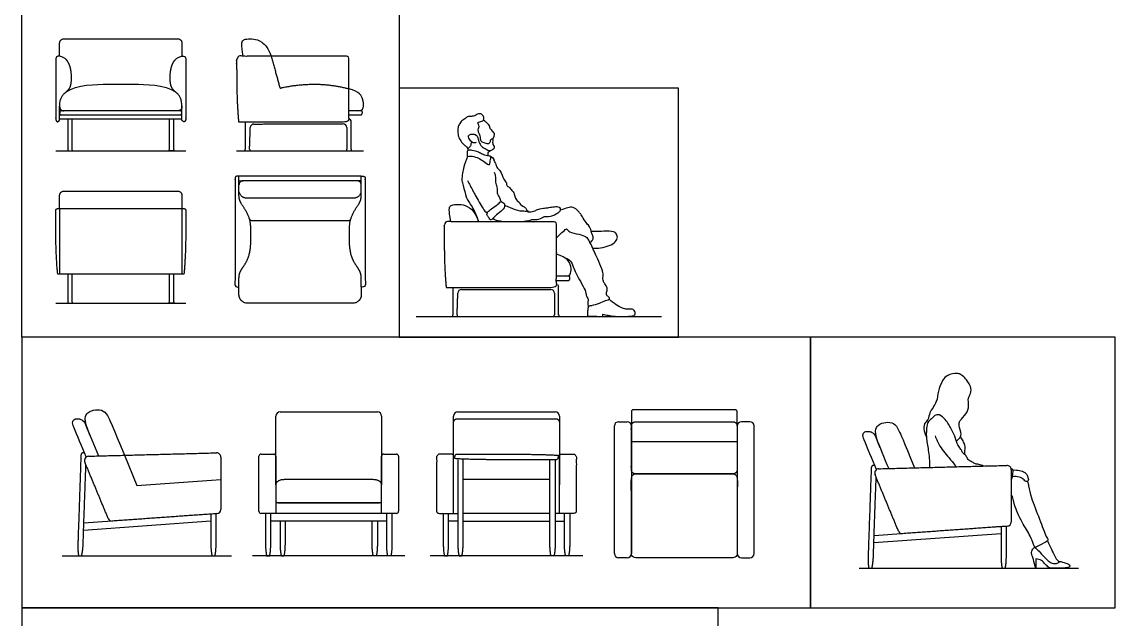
# Model space of a CAD drawing. Header units: millimetres. Extents: x 0 to 36.1, y -0.4 to 14.5.
# Drawn here: x 29.5 to 36.06, y 3.31 to 6.9 of the extents above; entities that cross this region are included whole.
import ezdxf

# ---------------------------------------------------------------- set-up
doc = ezdxf.new("R2010")
doc.units = ezdxf.units.MM
for name, color, linetype, true_color in [('AG-DETAIL', 7, 'Continuous', 0x66ffcc), ('AG-DETAIL-DIAGRAM', 7, 'Continuous', 0xccff66), ('AG-DIAGRAM', 7, 'Continuous', 0xfecc66), ('AG-FURNITURE', 7, 'Continuous', 0x66ccff), ('AG-PEOPLE', 7, 'Continuous', 0xfc6666), ('X-VPRT', 6, 'Continuous', 0xff00ff)]:
    doc.layers.add(name, color=color, linetype=linetype, true_color=true_color)

msp = doc.modelspace()

# ---------------------------------------------------------------- linework, layer by layer
at = {"layer": 'AG-DETAIL'}
for p, q in [((32.1201, 3.9017), (32.0645, 3.9017)), ((32.7043, 3.9017), (32.76, 3.9017))]:
    msp.add_line(p, q, dxfattribs=at)
for points in [[(32.0394, 3.6954), (32.0578, 3.6954)], [(32.7851, 3.6954), (32.7667, 3.6954)]]:
    msp.add_lwpolyline(points, dxfattribs=at)
for points in [[(32.0327, 3.9494), (32.0327, 3.8618), (32.0327, 3.7742)], [(32.0645, 3.7742), (32.0645, 3.8618), (32.0645, 3.9494)], [(32.76, 3.7742), (32.76, 3.8618), (32.76, 3.9494)], [(32.7918, 3.9494), (32.7918, 3.8618), (32.7918, 3.7742)], [(32.0327, 3.7742), (32.0327, 3.7235), (32.0394, 3.6954)], [(32.0578, 3.6954), (32.0645, 3.7235), (32.0645, 3.7742)], [(32.7667, 3.6954), (32.76, 3.7235), (32.76, 3.7742)], [(32.7918, 3.7742), (32.7918, 3.7235), (32.7851, 3.6954)]]:
    msp.add_open_spline(points, degree=2, dxfattribs=at)
for points in [[(31.0533, 3.9017), (31.0533, 3.8104), (31.0533, 3.7742), (31.0533, 3.7235), (31.06, 3.6954), (31.0692, 3.6954), (31.0784, 3.6954), (31.0851, 3.7235), (31.0851, 3.7742), (31.0851, 3.8104), (31.0851, 3.9017)], [(31.6375, 3.9017), (31.6375, 3.8104), (31.6375, 3.7742), (31.6375, 3.7235), (31.6309, 3.6954), (31.6217, 3.6954), (31.6125, 3.6954), (31.6058, 3.7235), (31.6058, 3.7742), (31.6058, 3.8104), (31.6058, 3.9017)]]:
    msp.add_open_spline(points, degree=2, knots=[0.336931, 0.336931, 0.336931, 0.574644, 0.574644, 0.86492, 0.86492, 0.925265, 0.925265, 1.215541, 1.215541, 1.453255, 1.453255, 1.453255], dxfattribs=at)
at = {"layer": 'AG-DETAIL-DIAGRAM'}
for points in [[(30.1192, 4.2985), (30.1945, 4.1168), (30.6984, 4.1526)], [(32.6726, 4.1526), (32.4122, 4.1526), (32.1519, 4.1526)]]:
    msp.add_lwpolyline(points, dxfattribs=at)
msp.add_open_spline([(30.9996, 6.6942), (31.0283, 6.5938), (31.0526, 6.5025), (31.2694, 6.5517), (31.4659, 6.4989)], degree=2, knots=[0, 0, 0, 0.574112, 0.574112, 1.938183, 1.938183, 1.938183], dxfattribs=at)
at = {"layer": 'AG-DIAGRAM'}
for p, q in [((30.7928, 6.1258), (31.5548, 6.1258)), ((31.8692, 5.1318), (33.3424, 5.1318)), ((34.528, 3.6199), (35.8458, 3.6199))]:
    msp.add_line(p, q, dxfattribs=at)
for points in [[(29.707, 6.1258), (30.488, 6.1258)], [(29.707, 5.2114), (30.488, 5.2114)], [(29.7452, 3.6954), (30.7612, 3.6954)], [(31.8026, 3.6954), (30.8882, 3.6954)], [(32.8694, 3.6954), (31.955, 3.6954)]]:
    msp.add_lwpolyline(points, dxfattribs=at)
at = {"layer": 'AG-FURNITURE'}
for p, q in [((30.8449, 6.3005), (30.8449, 6.1354)), ((30.8418, 6.1322), (30.8418, 6.129)), ((30.8449, 6.1258), (30.8703, 6.1258)), ((30.8735, 6.129), (30.8735, 6.1322)), ((31.4512, 6.1322), (31.4512, 6.129)), ((31.4544, 6.1258), (31.4798, 6.1258)), ((31.483, 6.129), (31.483, 6.1322)), ((30.8068, 5.9465), (30.8322, 5.9465)), ((31.5409, 5.9465), (31.5155, 5.9465)), ((32.0905, 5.3065), (32.0905, 5.1414)), ((32.0873, 5.1382), (32.0873, 5.135)), ((32.0905, 5.1318), (32.1159, 5.1318)), ((32.1191, 5.135), (32.1191, 5.1382)), ((32.6968, 5.1382), (32.6968, 5.135)), ((32.6999, 5.1318), (32.7253, 5.1318)), ((32.7285, 5.135), (32.7285, 5.1382)), ((32.0947, 4.1208), (32.0947, 4.5336)), ((32.1201, 4.559), (32.4122, 4.559)), ((32.4122, 4.559), (32.7043, 4.559)), ((32.7297, 4.5336), (32.7297, 4.1208))]:
    msp.add_line(p, q, dxfattribs=at)
for points in [[(30.4646, 6.316), (30.0975, 6.316), (29.7304, 6.316)], [(31.5409, 5.9734), (31.1738, 5.9734), (30.8068, 5.9734)], [(29.7304, 5.7798), (29.7304, 5.3861)], [(30.4646, 5.7798), (30.4646, 5.3861)], [(30.4763, 5.3861), (29.7187, 5.3861)], [(32.1201, 4.5176), (32.4122, 4.5176)], [(32.4122, 4.5176), (32.7043, 4.5176)], [(33.1615, 4.5123), (33.1615, 4.4742)], [(33.7965, 4.4742), (33.7965, 4.5123)], [(33.7965, 4.3789), (33.479, 4.3789), (33.1615, 4.3789)], [(31.3454, 4.0129), (31.0279, 4.0129)], [(31.6629, 4.0129), (31.3454, 4.0129)], [(30.6378, 3.9451), (29.876, 3.8909)], [(30.6378, 3.9017), (29.8745, 3.8474)], [(31.6932, 3.9017), (31.3454, 3.9017), (30.9977, 3.9017)], [(32.1519, 3.9017), (32.4122, 3.9017), (32.6726, 3.9017)], [(35.3803, 3.8262), (34.617, 3.7719)], [(35.3803, 3.8696), (34.6185, 3.8154)], [(30.6445, 3.6954), (30.6629, 3.6954)], [(30.9726, 3.6954), (30.991, 3.6954)], [(31.7183, 3.6954), (31.6999, 3.6954)], [(35.387, 3.6199), (35.4054, 3.6199)]]:
    msp.add_lwpolyline(points, dxfattribs=at)
for centre, radius, start, end in [((31.4697, 6.3059), 0.0101, 360, 90), ((30.8964, 6.2655), 0.0218, 90.01569, 178.12238), ((31.4326, 6.2656), 0.0218, 0, 90.00061), ((30.8449, 6.1322), 0.00317, 90, 180), ((30.8449, 6.129), 0.00317, 180, 270), ((30.8703, 6.1322), 0.00318, 0, 90), ((30.8703, 6.129), 0.00317, 270, 0), ((31.4544, 6.1322), 0.00317, 90, 180), ((31.4544, 6.129), 0.00317, 180, 270), ((31.4798, 6.1322), 0.00318, 0, 90), ((31.4798, 6.129), 0.00317, 270, 0), ((32.7153, 5.3119), 0.0101, 360, 90), ((32.142, 5.2715), 0.0218, 90.01569, 178.12238), ((32.6781, 5.2716), 0.0218, 0, 90.00061), ((32.0905, 5.1382), 0.00317, 90, 180), ((32.0905, 5.135), 0.00317, 180, 270), ((32.1159, 5.1382), 0.00318, 0, 90), ((32.1159, 5.135), 0.00317, 270, 0), ((32.6999, 5.1382), 0.00317, 90, 180), ((32.6999, 5.135), 0.00317, 180, 270), ((32.7253, 5.1382), 0.00318, 0, 90), ((32.7253, 5.135), 0.00317, 270, 0), ((31.0533, 4.5336), 0.0254, 90, 180), ((31.6375, 4.5336), 0.0254, 0, 90), ((32.1201, 4.5336), 0.0254, 90, 180), ((32.7043, 4.5336), 0.0254, 0, 90), ((33.0853, 4.4742), 0.0254, 90, 180), ((33.1362, 4.4742), 0.0254, 0, 90), ((33.8219, 4.4742), 0.0254, 90, 180), ((33.8728, 4.4742), 0.0254, 0, 90), ((29.9049, 4.2674), 0.0254, 91.5, 202.5), ((30.673, 4.2875), 0.0254, 0, 91.5), ((30.939, 4.2923), 0.0127, 90, 180), ((31.0152, 4.2923), 0.0127, 360, 90), ((31.6756, 4.2923), 0.0127, 90, 180), ((31.7518, 4.2923), 0.0127, 360, 90), ((34.6474, 4.1919), 0.0254, 91.5, 202.5), ((35.4155, 4.212), 0.0254, 0, 91.5), ((31.0406, 4.0256), 0.0127, 180, 270), ((31.6502, 4.0256), 0.0127, 270, 0), ((30.673, 3.973), 0.0254, 274.06898, 0), ((30.939, 3.9621), 0.0127, 180, 270), ((31.7518, 3.9621), 0.0127, 270, 0), ((30.0453, 3.9284), 0.0254, 202.5, 274.06898), ((35.4155, 3.8975), 0.0254, 274.06898, 0), ((34.7879, 3.8529), 0.0254, 202.5, 274.06898), ((33.0853, 3.7081), 0.0254, 180, 270), ((33.1362, 3.7081), 0.0254, 270, 0), ((33.8219, 3.7081), 0.0254, 180, 270), ((33.8728, 3.7081), 0.0254, 270, 0)]:
    msp.add_arc(centre, radius, start, end, dxfattribs=at)
for points, weights, degree, knots in [([(29.7304, 6.6939), (29.7304, 6.7205), (29.7304, 6.7725), (29.7304, 6.7989), (29.7568, 6.7989), (29.9272, 6.7989), (30.0975, 6.7989)], [1, 1, 1, 0.707106781187, 1, 1, 1], 2, [-3.969846, -3.969846, -3.969846, -3.63652, -3.63652, -3.500563, -3.500563, -2.382737, -2.382737, -2.382737]), ([(30.0975, 6.7989), (30.2679, 6.7989), (30.4382, 6.7989), (30.4646, 6.7989), (30.4646, 6.7725), (30.4646, 6.7205), (30.4646, 6.6939)], [1, 1, 1, 0.707106781187, 1, 1, 1], 2, [-2.382737, -2.382737, -2.382737, -1.264911, -1.264911, -1.128954, -1.128954, -0.795629, -0.795629, -0.795629]), ([(29.7304, 6.383), (29.7304, 6.3509), (29.7304, 6.3188), (29.7304, 6.3122), (29.7304, 6.3089), (29.7292, 6.306), (29.7182, 6.3005), (29.715, 6.3006), (29.7121, 6.302), (29.707, 6.3131), (29.707, 6.419), (29.707, 6.5502), (29.707, 6.6815), (29.707, 6.6889), (29.7123, 6.6942), (29.7197, 6.6942), (29.7301, 6.6942), (29.7478, 6.6909), (29.7697, 6.6783), (29.7943, 6.6417), (29.8042, 6.5706), (29.7977, 6.5044), (29.769, 6.4788), (29.7304, 6.4479), (29.7304, 6.383)], [1, 1, 1, 1, 0.946544635026, 0.946544635026, 1, 0.946544635026, 0.946544635026, 1, 1, 1, 1, 0.804737854124, 0.804737854124, 1, 1, 1, 1, 1, 1, 1, 1, 1, 1], 3, [0, 0, 0, 0, 0.315731, 0.315731, 0.315731, 0.377717, 0.377717, 0.377717, 0.439703, 0.439703, 0.439703, 1.73137, 1.73137, 1.73137, 1.79682, 1.79682, 1.79682, 1.830514, 2.093539, 2.476006, 2.858473, 3.24094, 3.623407, 4.005874, 4.005874, 4.005874, 4.005874]), ([(30.4646, 6.383), (30.4646, 6.3509), (30.4646, 6.3188), (30.4646, 6.3122), (30.4646, 6.3089), (30.4659, 6.306), (30.4768, 6.3005), (30.4801, 6.3006), (30.483, 6.302), (30.488, 6.3131), (30.488, 6.419), (30.488, 6.5502), (30.488, 6.6815), (30.488, 6.6889), (30.4828, 6.6942), (30.4753, 6.6942), (30.465, 6.6942), (30.4473, 6.6909), (30.4254, 6.6783), (30.4008, 6.6417), (30.3908, 6.5706), (30.3973, 6.5044), (30.4261, 6.4788), (30.4646, 6.4479), (30.4646, 6.383)], [1, 1, 1, 1, 0.946544635026, 0.946544635026, 1, 0.946544635026, 0.946544635026, 1, 1, 1, 1, 0.804737854124, 0.804737854124, 1, 1, 1, 1, 1, 1, 1, 1, 1, 1], 3, [0, 0, 0, 0, 0.315731, 0.315731, 0.315731, 0.377717, 0.377717, 0.377717, 0.439703, 0.439703, 0.439703, 1.73137, 1.73137, 1.73137, 1.79682, 1.79682, 1.79682, 1.830514, 2.093539, 2.476006, 2.858473, 3.24094, 3.623407, 4.005874, 4.005874, 4.005874, 4.005874]), ([(30.8046, 6.3005), (30.7929, 6.419), (30.7929, 6.5502), (30.7928, 6.6815), (30.7928, 6.6889), (30.7981, 6.6942), (30.8055, 6.6942), (31.0574, 6.6942), (31.3093, 6.6942), (31.4532, 6.6942), (31.4607, 6.6942), (31.4659, 6.6889), (31.4659, 6.6815), (31.4659, 6.5502), (31.4659, 6.419), (31.4659, 6.3131), (31.4662, 6.3099), (31.4652, 6.3068), (31.4542, 6.3005), (31.3096, 6.3005), (31.0571, 6.3005), (30.8046, 6.3005)], [0.991919519584, 1, 1, 1, 0.804737854124, 0.804737854124, 1, 1, 1, 1, 0.804737854124, 0.804737854124, 1, 1, 1, 1, 0.946544635026, 0.946544635026, 0.991919519584, 0.991919519584, 0.991919519584, 0.991919519584], 3, [0.376068, 0.376068, 0.376068, 0.376068, 1.68022, 1.68022, 1.68022, 1.746303, 1.746303, 1.746303, 4.333573, 4.333573, 4.333573, 4.399655, 4.399655, 4.399655, 5.703808, 5.703808, 5.703808, 5.768059, 5.768059, 5.768059, 7.022887, 7.022887, 7.022887, 7.022887]), ([(30.0975, 6.3668), (29.9184, 6.3668), (29.7392, 6.3668), (29.7304, 6.3668), (29.7304, 6.3502), (29.7304, 6.3414), (29.7392, 6.3414), (29.9184, 6.3414), (30.0975, 6.3414)], [1, 1, 1, 0.707106781187, 1, 0.707106781187, 1, 1, 1], 2, [1.908127, 1.908127, 1.908127, 2.926359, 2.926359, 2.997334, 2.997334, 3.042562, 3.042562, 4.060794, 4.060794, 4.060794]), ([(30.0975, 6.3414), (30.2767, 6.3414), (30.4558, 6.3414), (30.4646, 6.3414), (30.4646, 6.358), (30.4646, 6.3668), (30.4558, 6.3668), (30.2767, 6.3668), (30.0975, 6.3668)], [1, 1, 1, 0.707106781187, 1, 0.707106781187, 1, 1, 1], 2, [-0.244541, -0.244541, -0.244541, 0.773691, 0.773691, 0.844666, 0.844666, 0.889895, 0.889895, 1.908127, 1.908127, 1.908127]), ([(31.4659, 6.3414), (31.5022, 6.3414), (31.5385, 6.3414), (31.5472, 6.3414), (31.5472, 6.358), (31.5472, 6.3668), (31.5385, 6.3668), (31.5022, 6.3668), (31.4659, 6.3668)], [1, 1, 1, 0.707106781187, 1, 0.707106781187, 1, 1, 1], 2, [0.5674972, 0.5674972, 0.5674972, 0.773691, 0.773691, 0.8446661, 0.8446661, 0.8898948, 0.8898948, 1.0960798, 1.0960798, 1.0960798]), ([(29.7806, 6.316), (29.7806, 6.2015), (29.7806, 6.1354), (29.7774, 6.1354), (29.7806, 6.1258), (29.7933, 6.1258), (29.806, 6.1258), (29.8091, 6.1258), (29.806, 6.1354), (29.806, 6.2015), (29.806, 6.316)], [1, 1, 1, 0.707106781187, 1, 1, 1, 0.707106781187, 1, 1, 1], 2, [-1.061853, -1.061853, -1.061853, -0.628153, -0.628153, -0.584808, -0.584808, -0.501475, -0.501475, -0.45813, -0.45813, -0.02443, -0.02443, -0.02443]), ([(30.4145, 6.316), (30.4145, 6.2015), (30.4145, 6.1354), (30.4176, 6.1354), (30.4145, 6.1258), (30.4018, 6.1258), (30.3891, 6.1258), (30.3859, 6.1258), (30.3891, 6.1354), (30.3891, 6.2015), (30.3891, 6.316)], [1, 1, 1, 0.707106781187, 1, 1, 1, 0.707106781187, 1, 1, 1], 2, [-1.061853, -1.061853, -1.061853, -0.628153, -0.628153, -0.584808, -0.584808, -0.501475, -0.501475, -0.45813, -0.45813, -0.02443, -0.02443, -0.02443]), ([(30.8068, 5.9617), (30.8068, 5.9272), (30.8068, 5.8927), (30.8068, 5.8582), (30.8068, 5.8243), (30.8429, 5.7816), (30.8779, 5.7077), (30.8779, 5.6384), (30.8779, 5.6227), (30.8779, 5.5131), (30.8412, 5.4365), (30.8068, 5.3979), (30.8068, 5.3603), (30.8068, 5.3442), (30.8068, 5.3281), (30.8068, 5.3121), (30.8068, 5.3052), (30.8019, 5.3004), (30.795, 5.3004), (30.7882, 5.3004), (30.7833, 5.3052), (30.7833, 5.3121), (30.7833, 5.5583), (30.7833, 5.7155), (30.7833, 5.9617), (30.7833, 5.9686), (30.7882, 5.9734), (30.795, 5.9734), (30.7989, 5.9734), (30.8028, 5.9734), (30.8068, 5.9734), (30.8068, 5.9695), (30.8068, 5.9656), (30.8068, 5.9617)], [1, 1, 1, 1, 1, 1, 1, 1, 1, 1, 1, 1, 1, 1, 1, 1, 0.804737854124, 0.804737854124, 1, 0.804737854124, 0.804737854124, 1, 1, 1, 1, 0.804737854124, 0.804737854124, 1, 1, 1, 1, 1, 1, 1], 3, [0.076871, 0.076871, 0.076871, 0.076871, 0.416399, 0.416399, 0.416399, 0.744757, 1.073115, 1.401473, 1.72983, 2.058188, 2.386546, 2.714903, 2.714903, 2.714903, 2.87301, 2.87301, 2.87301, 2.933385, 2.933385, 2.933385, 2.993759, 2.993759, 2.993759, 5.416888, 5.416888, 5.416888, 5.477262, 5.477262, 5.477262, 5.515698, 5.515698, 5.515698, 5.554133, 5.554133, 5.554133, 5.554133]), ([(31.5409, 5.9617), (31.5409, 5.9272), (31.5409, 5.8927), (31.5409, 5.8582), (31.5409, 5.8243), (31.5048, 5.7816), (31.4698, 5.7077), (31.4698, 5.6384), (31.4698, 5.6227), (31.4698, 5.5131), (31.5065, 5.4365), (31.5409, 5.3979), (31.5409, 5.3603), (31.5409, 5.3442), (31.5409, 5.3281), (31.5409, 5.3121), (31.5409, 5.3052), (31.5458, 5.3004), (31.5527, 5.3004), (31.5595, 5.3004), (31.5644, 5.3052), (31.5644, 5.3121), (31.5644, 5.5583), (31.5644, 5.7155), (31.5644, 5.9617), (31.5644, 5.9686), (31.5595, 5.9734), (31.5527, 5.9734), (31.5487, 5.9734), (31.5448, 5.9734), (31.5409, 5.9734), (31.5409, 5.9695), (31.5409, 5.9656), (31.5409, 5.9617)], [1, 1, 1, 1, 1, 1, 1, 1, 1, 1, 1, 1, 1, 1, 1, 1, 0.804737854124, 0.804737854124, 1, 0.804737854124, 0.804737854124, 1, 1, 1, 1, 0.804737854124, 0.804737854124, 1, 1, 1, 1, 1, 1, 1], 3, [0.076871, 0.076871, 0.076871, 0.076871, 0.416399, 0.416399, 0.416399, 0.744757, 1.073115, 1.401473, 1.72983, 2.058188, 2.386546, 2.714903, 2.714903, 2.714903, 2.87301, 2.87301, 2.87301, 2.933385, 2.933385, 2.933385, 2.993759, 2.993759, 2.993759, 5.416888, 5.416888, 5.416888, 5.477262, 5.477262, 5.477262, 5.515698, 5.515698, 5.515698, 5.554133, 5.554133, 5.554133, 5.554133]), ([(31.1738, 5.9465), (30.9467, 5.9465), (30.8322, 5.9465), (30.8068, 5.9465), (30.8068, 5.9211)], [1, 1, 1, 0.707106781187, 1], 2, [6.23399, 6.23399, 6.23399, 8.231495, 8.231495, 8.362395, 8.362395, 8.362395]), ([(31.5409, 5.9211), (31.5409, 5.9465), (31.5155, 5.9465), (31.401, 5.9465), (31.1738, 5.9465)], [1, 0.707106781187, 1, 1, 1], 2, [4.105585, 4.105585, 4.105585, 4.236484, 4.236484, 6.23399, 6.23399, 6.23399]), ([(29.7304, 5.7795), (29.7304, 5.8061), (29.7304, 5.8581), (29.7304, 5.8845), (29.7568, 5.8845), (29.9272, 5.8845), (30.0975, 5.8845)], [1, 1, 1, 0.707106781187, 1, 1, 1], 2, [-3.969846, -3.969846, -3.969846, -3.63652, -3.63652, -3.500563, -3.500563, -2.382737, -2.382737, -2.382737]), ([(30.0975, 5.8845), (30.2679, 5.8845), (30.4382, 5.8845), (30.4646, 5.8845), (30.4646, 5.8581), (30.4646, 5.8061), (30.4646, 5.7795)], [1, 1, 1, 0.707106781187, 1, 1, 1], 2, [-2.382737, -2.382737, -2.382737, -1.264911, -1.264911, -1.128954, -1.128954, -0.795629, -0.795629, -0.795629]), ([(29.7187, 5.3861), (29.707, 5.5046), (29.707, 5.6358), (29.707, 5.7671), (29.707, 5.7745), (29.7123, 5.7798), (29.7197, 5.7798)], [0.991919519584, 1, 1, 1, 0.804737854124, 0.804737854124, 1], 3, [0.376068, 0.376068, 0.376068, 0.376068, 1.728301, 1.728301, 1.728301, 1.79682, 1.79682, 1.79682, 1.79682]), ([(30.4753, 5.7798), (30.4828, 5.7798), (30.488, 5.7745), (30.488, 5.7671), (30.488, 5.6358), (30.488, 5.5046), (30.4763, 5.3861)], [1, 0.804737854124, 0.804737854124, 1, 1, 1, 0.991919519584], 3, [4.35932, 4.35932, 4.35932, 4.35932, 4.427839, 4.427839, 4.427839, 5.780072, 5.780072, 5.780072, 5.780072]), ([(30.8695, 5.7176), (30.8763, 5.7072), (30.8886, 5.7072), (30.9679, 5.7072), (31.1738, 5.7072)], [0.891747304783, 0.928342221531, 1, 1, 1], 2, [-11.441214, -11.441214, -11.441214, -11.409189, -11.409189, -9.455796, -9.455796, -9.455796]), ([(31.1738, 5.7072), (31.3798, 5.7072), (31.4591, 5.7072), (31.4713, 5.7072), (31.4781, 5.7176)], [1, 1, 1, 0.928342221531, 0.891747304783], 2, [-9.455796, -9.455796, -9.455796, -7.502402, -7.502402, -7.470377, -7.470377, -7.470377]), ([(32.0501, 5.3065), (32.0384, 5.425), (32.0384, 5.5562), (32.0384, 5.6875), (32.0384, 5.6949), (32.0436, 5.7002), (32.0511, 5.7002), (32.303, 5.7002), (32.5548, 5.7002), (32.6988, 5.7002), (32.7062, 5.7002), (32.7115, 5.6949), (32.7115, 5.6875), (32.7115, 5.5562), (32.7115, 5.425), (32.7114, 5.3192), (32.7117, 5.3159), (32.7107, 5.3129), (32.6998, 5.3065), (32.5552, 5.3065), (32.3026, 5.3065), (32.0501, 5.3065)], [0.991919519584, 1, 1, 1, 0.804737854124, 0.804737854124, 1, 1, 1, 1, 0.804737854124, 0.804737854124, 1, 1, 1, 1, 0.946544635026, 0.946544635026, 0.991919519584, 0.991919519584, 0.991919519584, 0.991919519584], 3, [0.376068, 0.376068, 0.376068, 0.376068, 1.68022, 1.68022, 1.68022, 1.746303, 1.746303, 1.746303, 4.333573, 4.333573, 4.333573, 4.399655, 4.399655, 4.399655, 5.703808, 5.703808, 5.703808, 5.768059, 5.768059, 5.768059, 7.022887, 7.022887, 7.022887, 7.022887]), ([(29.7806, 5.3861), (29.7806, 5.2826), (29.7806, 5.221), (29.7774, 5.221), (29.7806, 5.2114), (29.7933, 5.2114), (29.806, 5.2114), (29.8091, 5.2114), (29.806, 5.221), (29.806, 5.2826), (29.806, 5.3861)], [1, 1, 1, 0.707106781187, 1, 1, 1, 0.707106781187, 1, 1, 1], 2, [-1.032007, -1.032007, -1.032007, -0.628153, -0.628153, -0.5848083, -0.5848083, -0.5014749, -0.5014749, -0.4581302, -0.4581302, -0.0542762, -0.0542762, -0.0542762]), ([(30.4145, 5.3861), (30.4145, 5.2826), (30.4145, 5.221), (30.4176, 5.221), (30.4145, 5.2114), (30.4018, 5.2114), (30.3891, 5.2114), (30.3859, 5.2114), (30.3891, 5.221), (30.3891, 5.2826), (30.3891, 5.3861)], [1, 1, 1, 0.707106781187, 1, 1, 1, 0.707106781187, 1, 1, 1], 2, [-1.032007, -1.032007, -1.032007, -0.628153, -0.628153, -0.5848083, -0.5848083, -0.5014749, -0.5014749, -0.4581302, -0.4581302, -0.0542762, -0.0542762, -0.0542762]), ([(32.7114, 5.3474), (32.7477, 5.3474), (32.784, 5.3474), (32.7928, 5.3474), (32.7928, 5.364), (32.7928, 5.3728), (32.784, 5.3728), (32.7477, 5.3728), (32.7114, 5.3728)], [1, 1, 1, 0.707106781187, 1, 0.707106781187, 1, 1, 1], 2, [0.5674972, 0.5674972, 0.5674972, 0.773691, 0.773691, 0.8446661, 0.8446661, 0.8898948, 0.8898948, 1.0960798, 1.0960798, 1.0960798]), ([(31.1738, 5.2114), (30.9581, 5.2114), (30.8576, 5.2114), (30.8068, 5.2114), (30.8068, 5.2622), (30.8068, 5.2808), (30.8068, 5.3121)], [1, 1, 1, 0.707106781187, 1, 1, 1], 2, [2.288389, 2.288389, 2.288389, 4.209436, 4.209436, 4.471235, 4.471235, 4.576778, 4.576778, 4.576778]), ([(31.5409, 5.3121), (31.5409, 5.2808), (31.5409, 5.2622), (31.5409, 5.2114), (31.4901, 5.2114), (31.3896, 5.2114), (31.1738, 5.2114)], [1, 1, 1, 0.707106781187, 1, 1, 1], 2, [0, 0, 0, 0.105543, 0.105543, 0.367342, 0.367342, 2.288389, 2.288389, 2.288389]), ([(33.479, 4.5717), (33.2934, 4.5717), (33.1742, 4.5717), (33.1615, 4.5717), (33.1615, 4.559), (33.1615, 4.5356), (33.1615, 4.5123)], [1, 1, 1, 0.707106781187, 1, 1, 1], 2, [-2.194163, -2.194163, -2.194163, -1.020988, -1.020988, -0.955538, -0.955538, -0.802434, -0.802434, -0.802434]), ([(33.7965, 4.5123), (33.7965, 4.5356), (33.7965, 4.559), (33.7965, 4.5717), (33.7838, 4.5717), (33.6646, 4.5717), (33.479, 4.5717)], [1, 1, 1, 0.707106781187, 1, 1, 1], 2, [-3.585892, -3.585892, -3.585892, -3.432787, -3.432787, -3.367337, -3.367337, -2.194163, -2.194163, -2.194163]), ([(33.479, 4.1865), (33.3542, 4.1865), (33.1869, 4.1865), (33.1615, 4.1865), (33.1615, 4.2119), (33.1615, 4.3431), (33.1615, 4.4742), (33.1615, 4.4996), (33.1869, 4.4996), (33.3542, 4.4996), (33.479, 4.4996)], [1, 1, 1, 0.707106781187, 1, 1, 1, 0.707106781186, 1, 1, 1], 2, [9.55626, 9.55626, 9.55626, 10.653849, 10.653849, 10.784749, 10.784749, 11.645168, 11.645168, 11.776068, 11.776068, 12.873657, 12.873657, 12.873657]), ([(33.479, 4.4996), (33.6039, 4.4996), (33.7711, 4.4996), (33.7965, 4.4996), (33.7965, 4.4742), (33.7965, 4.3431), (33.7965, 4.2119), (33.7965, 4.1865), (33.7711, 4.1865), (33.6039, 4.1865), (33.479, 4.1865)], [1, 1, 1, 0.707106781186, 1, 1, 1, 0.707106781187, 1, 1, 1], 2, [6.238862, 6.238862, 6.238862, 7.336451, 7.336451, 7.467351, 7.467351, 8.32777, 8.32777, 8.45867, 8.45867, 9.55626, 9.55626, 9.55626]), ([(29.8795, 4.3128), (29.8682, 4.3139), (29.8633, 4.3093), (29.8587, 4.3049), (29.8584, 4.2978)], [0.962838884416, 0.919855413892, 1, 0.924501112084, 0.999998036382], 2, [0.39180137, 0.39180137, 0.39180137, 0.44297025, 0.44297025, 0.49117306, 0.49117306, 0.49117306]), ([(32.0947, 3.9494), (32.0947, 4.1208), (32.0947, 4.2923), (32.0947, 4.305), (32.082, 4.305), (32.0439, 4.305), (32.0058, 4.305), (31.9931, 4.305), (31.9931, 4.2923), (31.9931, 4.1272), (31.9931, 3.9621), (31.9931, 3.9494), (32.0058, 3.9494), (32.0451, 3.9494), (32.1201, 3.9494)], [1, 1, 1, 0.707106781186, 1, 1, 1, 0.707106781186, 1, 1, 1, 0.707106781187, 1, 1, 1], 2, [-6.1875, -6.1875, -6.1875, -4.91183, -4.91183, -4.846381, -4.846381, -4.596381, -4.596381, -4.530931, -4.530931, -3.302508, -3.302508, -3.237058, -3.237058, -3.003844, -3.003844, -3.003844]), ([(32.7297, 3.9494), (32.7297, 4.1208), (32.7297, 4.2923), (32.7297, 4.305), (32.7424, 4.305), (32.7805, 4.305), (32.8186, 4.305), (32.8313, 4.305), (32.8313, 4.2923), (32.8313, 4.1272), (32.8313, 3.9621), (32.8313, 3.9494), (32.8186, 3.9494), (32.7794, 3.9494), (32.7043, 3.9494)], [1, 1, 1, 0.707106781186, 1, 1, 1, 0.707106781186, 1, 1, 1, 0.707106781187, 1, 1, 1], 2, [-6.1875, -6.1875, -6.1875, -4.91183, -4.91183, -4.846381, -4.846381, -4.596381, -4.596381, -4.530931, -4.530931, -3.302508, -3.302508, -3.237058, -3.237058, -3.003844, -3.003844, -3.003844]), ([(34.6221, 4.2373), (34.6107, 4.2384), (34.6058, 4.2337), (34.6013, 4.2293), (34.6009, 4.2223)], [0.962838884416, 0.919855413892, 1, 0.924501112084, 0.999998036382], 2, [0.39180137, 0.39180137, 0.39180137, 0.44297025, 0.44297025, 0.49117306, 0.49117306, 0.49117306]), ([(33.479, 3.6827), (33.3542, 3.6827), (33.1869, 3.6827), (33.1615, 3.6827), (33.1615, 3.7081), (33.1615, 3.8392), (33.1615, 4.1611), (33.1615, 4.1865), (33.1869, 4.1865), (33.3542, 4.1865), (33.479, 4.1865)], [1, 1, 1, 0.707106781187, 1, 1, 1, 0.707106781186, 1, 1, 1], 2, [9.55626, 9.55626, 9.55626, 10.653849, 10.653849, 10.784749, 10.784749, 11.645168, 11.645168, 11.776068, 11.776068, 12.873657, 12.873657, 12.873657]), ([(33.479, 4.1865), (33.6039, 4.1865), (33.7711, 4.1865), (33.7965, 4.1865), (33.7965, 4.1611), (33.7965, 3.8392), (33.7965, 3.7081), (33.7965, 3.6827), (33.7711, 3.6827), (33.6039, 3.6827), (33.479, 3.6827)], [1, 1, 1, 0.707106781186, 1, 1, 1, 0.707106781187, 1, 1, 1], 2, [6.238862, 6.238862, 6.238862, 7.336451, 7.336451, 7.467351, 7.467351, 8.32777, 8.32777, 8.45867, 8.45867, 9.55626, 9.55626, 9.55626])]:
    msp.add_rational_spline(points, weights, degree=degree, knots=knots, dxfattribs=at)
for points, degree in [([(30.8321, 6.6942), (30.8253, 6.7308), (30.821, 6.7749), (30.8286, 6.7907), (30.8507, 6.7989), (30.8954, 6.7989), (30.9405, 6.7882), (30.9834, 6.7437), (30.9996, 6.6942)], 3), ([(31.5199, 6.3668), (31.5492, 6.3668), (31.5548, 6.3962), (31.5548, 6.4309), (31.5318, 6.4808), (31.4659, 6.4989)], 3), ([(29.7304, 6.3954), (29.7304, 6.3668), (29.755, 6.3668)], 2), ([(30.4646, 6.3954), (30.4646, 6.3668), (30.4401, 6.3668)], 2), ([(31.4697, 6.316), (31.4678, 6.316), (31.4659, 6.316)], 2), ([(31.4798, 6.1354), (31.4798, 6.1986), (31.4798, 6.3059)], 2), ([(30.8703, 6.1354), (30.872, 6.1864), (30.8746, 6.2662)], 2), ([(30.8964, 6.2873), (31.1624, 6.2874), (31.4326, 6.2874)], 2), ([(31.4544, 6.2656), (31.4544, 6.2005), (31.4544, 6.1354)], 2), ([(29.7197, 5.7798), (30.0975, 5.7798), (30.4753, 5.7798)], 2), ([(32.0777, 5.7002), (32.0708, 5.7368), (32.0666, 5.7809), (32.0741, 5.7967), (32.0962, 5.8049), (32.141, 5.8049), (32.186, 5.7942), (32.229, 5.7497), (32.2452, 5.7002)], 3), ([(32.7655, 5.3728), (32.7948, 5.3728), (32.8004, 5.4022), (32.8004, 5.4369), (32.7774, 5.4868), (32.7115, 5.5049)], 3), ([(32.7153, 5.322), (32.7134, 5.322), (32.7114, 5.322)], 2), ([(32.1159, 5.1414), (32.1176, 5.1924), (32.1202, 5.2722)], 2), ([(32.142, 5.2933), (32.4079, 5.2934), (32.6781, 5.2934)], 2), ([(32.6999, 5.2716), (32.6999, 5.2065), (32.6999, 5.1414)], 2), ([(32.7253, 5.1414), (32.7253, 5.2046), (32.7253, 5.3119)], 2), ([(29.9121, 4.4182), (29.8702, 4.5194), (29.8997, 4.5603), (29.9445, 4.5745), (29.9966, 4.5694), (30.0231, 4.5299), (30.0482, 4.4698), (30.1192, 4.2985)], 3), ([(31.0279, 4.1208), (31.0279, 4.3272), (31.0279, 4.5336)], 2), ([(31.0533, 4.559), (31.1994, 4.559), (31.3454, 4.559)], 2), ([(31.3454, 4.559), (31.4915, 4.559), (31.6375, 4.559)], 2), ([(31.6629, 4.5336), (31.6629, 4.3272), (31.6629, 4.1208)], 2), ([(32.0947, 4.4922), (32.0947, 4.5176), (32.1201, 4.5176)], 2), ([(32.7043, 4.5176), (32.7297, 4.5176), (32.7297, 4.4922)], 2), ([(33.0599, 3.7081), (33.0599, 4.0911), (33.0599, 4.4742)], 2), ([(33.0853, 4.4996), (33.1107, 4.4996), (33.1362, 4.4996)], 2), ([(33.1615, 4.4742), (33.1615, 4.0911), (33.1615, 3.7081)], 2), ([(33.7965, 4.4742), (33.7965, 4.0911), (33.7965, 3.7081)], 2), ([(33.8728, 4.4996), (33.8473, 4.4996), (33.8219, 4.4996)], 2), ([(33.8981, 3.7081), (33.8981, 4.0911), (33.8981, 4.4742)], 2), ([(34.6546, 4.3427), (34.6127, 4.4439), (34.6422, 4.4848), (34.6871, 4.499), (34.7392, 4.4939), (34.7656, 4.4543), (34.7907, 4.3943), (34.8617, 4.2229)], 3), ([(29.9042, 4.2928), (30.2883, 4.3029), (30.6723, 4.3129)], 2), ([(30.6984, 4.2875), (30.6984, 4.1303), (30.6984, 3.973)], 2), ([(30.9263, 3.9621), (30.9263, 4.1272), (30.9263, 4.2923)], 2), ([(30.939, 4.305), (30.9771, 4.305), (31.0152, 4.305)], 2), ([(31.0279, 4.2923), (31.0279, 4.1208), (31.0279, 3.9494)], 2), ([(31.6629, 3.9494), (31.6629, 4.1208), (31.6629, 4.2923)], 2), ([(31.6756, 4.305), (31.7137, 4.305), (31.7518, 4.305)], 2), ([(31.7645, 4.2923), (31.7645, 4.1272), (31.7645, 3.9621)], 2), ([(30.0219, 3.9187), (29.9517, 4.0882), (29.8814, 4.2577)], 2), ([(34.6468, 4.2173), (35.0308, 4.2274), (35.4148, 4.2374)], 2), ([(35.4409, 4.212), (35.4409, 4.0548), (35.4409, 3.8975)], 2), ([(31.094, 4.1526), (31.0279, 4.1526), (31.0279, 4.1208)], 2), ([(31.3454, 4.1526), (31.2197, 4.1526), (31.094, 4.1526)], 2), ([(31.5969, 4.1526), (31.4712, 4.1526), (31.3454, 4.1526)], 2), ([(31.6629, 4.1208), (31.6629, 4.1526), (31.5969, 4.1526)], 2), ([(34.7644, 3.8431), (34.6942, 4.0127), (34.624, 4.1822)], 2), ([(31.0279, 4.1208), (31.0279, 4.0732), (31.0279, 4.0256)], 2), ([(31.6629, 4.0256), (31.6629, 4.0732), (31.6629, 4.1208)], 2), ([(31.0406, 4.0129), (31.193, 4.0129), (31.3454, 4.0129)], 2), ([(31.3454, 4.0129), (31.4978, 4.0129), (31.6502, 4.0129)], 2), ([(30.6748, 3.9477), (30.361, 3.9254), (30.0471, 3.903)], 2), ([(30.6378, 3.9451), (30.6378, 3.8596), (30.6378, 3.7742)], 2), ([(30.6696, 3.7742), (30.6696, 3.8608), (30.6696, 3.9473)], 2), ([(31.3454, 3.9494), (31.1422, 3.9494), (30.939, 3.9494)], 2), ([(30.9659, 3.9494), (30.9659, 3.8618), (30.9659, 3.7742)], 2), ([(30.9977, 3.7742), (30.9977, 3.8618), (30.9977, 3.9494)], 2), ([(31.7518, 3.9494), (31.5486, 3.9494), (31.3454, 3.9494)], 2), ([(31.6932, 3.7742), (31.6932, 3.8618), (31.6932, 3.9494)], 2), ([(31.725, 3.9494), (31.725, 3.8618), (31.725, 3.7742)], 2), ([(32.4122, 3.9494), (32.2543, 3.9494), (32.1519, 3.9494)], 2), ([(32.6726, 3.9494), (32.5702, 3.9494), (32.4122, 3.9494)], 2), ([(35.4173, 3.8722), (35.1035, 3.8499), (34.7897, 3.8275)], 2), ([(35.4121, 3.6987), (35.4121, 3.7853), (35.4121, 3.8718)], 2), ([(35.3803, 3.8696), (35.3803, 3.7841), (35.3803, 3.6987)], 2), ([(30.6378, 3.7742), (30.6378, 3.7235), (30.6445, 3.6954)], 2), ([(30.6629, 3.6954), (30.6696, 3.7235), (30.6696, 3.7742)], 2), ([(30.9659, 3.7742), (30.9659, 3.7235), (30.9726, 3.6954)], 2), ([(30.991, 3.6954), (30.9977, 3.7235), (30.9977, 3.7742)], 2), ([(31.6999, 3.6954), (31.6932, 3.7235), (31.6932, 3.7742)], 2), ([(31.725, 3.7742), (31.725, 3.7235), (31.7183, 3.6954)], 2), ([(33.1362, 3.6827), (33.1107, 3.6827), (33.0853, 3.6827)], 2), ([(33.8219, 3.6827), (33.8473, 3.6827), (33.8728, 3.6827)], 2), ([(35.3803, 3.6987), (35.3803, 3.648), (35.387, 3.6199)], 2), ([(35.4054, 3.6199), (35.4121, 3.648), (35.4121, 3.6987)], 2)]:
    msp.add_open_spline(points, degree=degree, dxfattribs=at)
for points, degree, knots in [([(29.769, 6.4795), (29.8333, 6.5259), (29.9503, 6.5259), (30.0203, 6.5259), (30.048, 6.5259), (30.0736, 6.5259), (30.0975, 6.5259)], 3, [-3.898804, -3.898804, -3.898804, -3.898804, -2.647913, -2.647913, -2.647913, -2.531427, -2.531427, -2.531427, -2.531427]), ([(30.0975, 6.5259), (30.1214, 6.5259), (30.1471, 6.5259), (30.1747, 6.5259), (30.2448, 6.5259), (30.3617, 6.5259), (30.4261, 6.4795)], 3, [-2.531427, -2.531427, -2.531427, -2.531427, -2.414941, -2.414941, -2.414941, -1.16405, -1.16405, -1.16405, -1.16405]), ([(30.8068, 5.88), (30.8193, 5.8434), (30.8545, 5.8434), (30.9515, 5.8434), (31.1738, 5.8434)], 2, [-3.328074, -3.328074, -3.328074, -3.092024, -3.092024, -1.185199, -1.185199, -1.185199]), ([(31.1738, 5.8434), (31.3962, 5.8434), (31.4932, 5.8434), (31.5283, 5.8434), (31.5409, 5.88)], 2, [-1.185199, -1.185199, -1.185199, 0.721625, 0.721625, 0.957675, 0.957675, 0.957675]), ([(29.8899, 4.2879), (29.863, 4.3527), (29.8362, 4.4174), (29.8157, 4.4669), (29.8148, 4.469), (29.803, 4.4975), (29.8191, 4.5176), (29.8461, 4.5176), (29.8611, 4.514), (29.8777, 4.5012), (29.8853, 4.4829), (29.9091, 4.4253), (29.9362, 4.3598), (29.9634, 4.2944)], 3, [0.227335, 0.227335, 0.227335, 0.227335, 0.689985, 0.689985, 0.689985, 0.77389, 0.857794, 0.941699, 1.025604, 1.109509, 1.109509, 1.109509, 1.577153, 1.577153, 1.577153, 1.577153]), ([(34.6324, 4.2124), (34.6055, 4.2772), (34.5787, 4.3419), (34.5582, 4.3914), (34.5573, 4.3935), (34.5455, 4.422), (34.5616, 4.4421), (34.5886, 4.4421), (34.6036, 4.4384), (34.6202, 4.4257), (34.6278, 4.4074), (34.6516, 4.3498), (34.6788, 4.2843), (34.7059, 4.2189)], 3, [0.227335, 0.227335, 0.227335, 0.227335, 0.689985, 0.689985, 0.689985, 0.77389, 0.857794, 0.941699, 1.025604, 1.109509, 1.109509, 1.109509, 1.577153, 1.577153, 1.577153, 1.577153]), ([(29.8584, 4.2978), (29.8428, 3.8517), (29.8402, 3.7744), (29.8384, 3.7237), (29.8441, 3.6954), (29.8533, 3.6954), (29.8625, 3.6954), (29.8701, 3.7226), (29.8719, 3.7733), (29.8744, 3.8464), (29.8882, 4.2413)], 2, [0.067433, 0.067433, 0.067433, 0.574644, 0.574644, 0.86492, 0.86492, 0.925265, 0.925265, 1.215541, 1.215541, 1.69555, 1.69555, 1.69555]), ([(32.4122, 4.2712), (32.2147, 4.2712), (32.1011, 4.2775), (32.1011, 4.2881), (32.1074, 4.305), (32.2147, 4.305), (32.4122, 4.305)], 2, [-3.164099, -3.164099, -3.164099, -2.372065, -2.372065, -2.270188, -2.270188, -1.510879, -1.510879, -1.510879]), ([(32.1201, 4.2712), (32.1201, 3.8618), (32.1201, 3.7742), (32.1201, 3.7235), (32.1268, 3.6954), (32.136, 3.6954), (32.1452, 3.6954), (32.1519, 3.7235), (32.1519, 3.7742), (32.1519, 3.8618), (32.1519, 4.2712)], 2, [0, 0, 0, 0.574644, 0.574644, 0.86492, 0.86492, 0.925265, 0.925265, 1.215541, 1.215541, 1.790185, 1.790185, 1.790185]), ([(32.4122, 4.305), (32.6098, 4.305), (32.7234, 4.2986), (32.7234, 4.2881), (32.717, 4.2712), (32.6098, 4.2712), (32.4122, 4.2712)], 2, [-4.81732, -4.81732, -4.81732, -4.025285, -4.025285, -3.923409, -3.923409, -3.164099, -3.164099, -3.164099]), ([(32.7043, 4.2712), (32.7043, 3.8618), (32.7043, 3.7742), (32.7043, 3.7235), (32.6977, 3.6954), (32.6885, 3.6954), (32.6793, 3.6954), (32.6726, 3.7235), (32.6726, 3.7742), (32.6726, 3.8618), (32.6726, 4.2712)], 2, [0, 0, 0, 0.574644, 0.574644, 0.86492, 0.86492, 0.925265, 0.925265, 1.215541, 1.215541, 1.790185, 1.790185, 1.790185]), ([(34.6009, 4.2223), (34.5854, 3.7761), (34.5827, 3.6989), (34.5809, 3.6482), (34.5866, 3.6199), (34.5958, 3.6199), (34.605, 3.6199), (34.6126, 3.6471), (34.6144, 3.6978), (34.6169, 3.7709), (34.6307, 4.1658)], 2, [0.067433, 0.067433, 0.067433, 0.574644, 0.574644, 0.86492, 0.86492, 0.925265, 0.925265, 1.215541, 1.215541, 1.69555, 1.69555, 1.69555])]:
    msp.add_open_spline(points, degree=degree, knots=knots, dxfattribs=at)
at = {"layer": 'AG-PEOPLE'}
msp.add_line((35.5846, 3.7431), (35.5853, 3.7467), dxfattribs=at)
for points, knots in [([(32.2304, 6.1772), (32.2272, 6.1752), (32.2196, 6.1717), (32.2012, 6.1776), (32.1853, 6.2015), (32.1816, 6.2174), (32.1976, 6.2269), (32.2086, 6.2275), (32.2161, 6.2268), (32.2166, 6.2268), (32.2219, 6.2265), (32.2328, 6.219), (32.24, 6.21), (32.2451, 6.181), (32.2608, 6.1525), (32.2728, 6.1441), (32.2955, 6.1344), (32.3111, 6.123), (32.3312, 6.135), (32.343, 6.1431), (32.3387, 6.1564), (32.3351, 6.1597), (32.3342, 6.1603), (32.3331, 6.162), (32.3313, 6.166), (32.3325, 6.1712), (32.3301, 6.1746), (32.3311, 6.1798), (32.3341, 6.1899), (32.331, 6.1954), (32.331, 6.1964), (32.3265, 6.1965), (32.317, 6.1936), (32.3128, 6.184), (32.311, 6.1692), (32.3016, 6.168), (32.2978, 6.168), (32.2976, 6.1681), (32.2875, 6.1702), (32.2723, 6.1748), (32.2592, 6.1821), (32.256, 6.2006), (32.2559, 6.2172), (32.2463, 6.2341), (32.2408, 6.2529), (32.2482, 6.2667), (32.2475, 6.2796), (32.2362, 6.2961), (32.2522, 6.3), (32.2781, 6.3072), (32.277, 6.3264), (32.2727, 6.3369), (32.2582, 6.3493), (32.2448, 6.3494), (32.2323, 6.3452), (32.2243, 6.3355), (32.206, 6.3345), (32.1969, 6.3311), (32.1762, 6.3338), (32.1628, 6.3174), (32.1484, 6.3128), (32.1319, 6.2902), (32.1206, 6.2722), (32.1196, 6.2429), (32.1224, 6.2077), (32.1424, 6.1789), (32.1576, 6.1618), (32.1751, 6.1521), (32.1776, 6.1349), (32.1909, 6.1501), (32.203, 6.1611), (32.2001, 6.1715), (32.2041, 6.1789)], [0, 0, 0, 0, 0.199094, 0.449236, 0.76766, 0.989838, 1.221007, 1.460045, 1.460045, 1.460045, 1.486844, 1.730956, 1.932038, 2.272529, 2.610181, 2.835652, 3.128685, 3.380313, 3.654077, 3.868928, 4.091356, 4.150546, 4.150546, 4.150546, 4.300211, 4.432713, 4.550275, 4.677021, 5.164042, 5.226925, 5.226925, 5.226925, 5.440893, 5.62824, 5.841204, 6.039345, 6.039345, 6.039345, 6.045647, 6.351685, 6.569585, 6.816516, 7.059859, 7.321246, 7.578782, 7.805111, 8.020141, 8.252993, 8.460636, 8.759772, 8.993057, 9.19579, 9.44677, 9.661343, 9.870863, 10.077829, 10.322869, 10.513486, 10.77111, 11.033095, 11.262031, 11.569345, 11.844839, 12.160243, 12.514841, 12.862539, 13.148452, 13.411995, 13.606609, 13.832546, 14.078818, 14.282533, 14.282533, 14.282533, 14.282533]), ([(32.331, 6.1964), (32.3437, 6.2267), (32.3372, 6.2349), (32.3202, 6.2537), (32.3139, 6.26), (32.3118, 6.2731), (32.3067, 6.2821), (32.2942, 6.2946), (32.2856, 6.3023), (32.2744, 6.3108)], [1.065916, 1.065916, 1.065916, 1.065916, 1.429245, 1.916104, 2.208141, 2.544578, 2.856945, 3.264275, 3.651293, 3.651293, 3.651293, 3.651293]), ([(32.178, 6.0919), (32.1764, 6.093), (32.1756, 6.1071), (32.1751, 6.1277), (32.1839, 6.1296), (32.2082, 6.1304), (32.244, 6.1189), (32.2679, 6.1051), (32.2958, 6.0957), (32.3231, 6.0943), (32.3137, 6.0757), (32.3164, 6.0313), (32.2795, 6.0599), (32.2537, 6.0781), (32.2184, 6.0936), (32.1898, 6.0955), (32.178, 6.0919)], [0, 0, 0, 0, 0.234956, 0.510792, 0.66659, 0.965206, 1.345265, 1.671154, 2.012969, 2.290992, 2.5404, 2.88638, 3.226809, 3.594062, 3.980562, 4.332839, 4.332839, 4.332839, 4.332839]), ([(32.1796, 6.1399), (32.1801, 6.1382), (32.1809, 6.1348), (32.1813, 6.1308), (32.1814, 6.1289)], [0, 0, 0, 0, 0.1362305, 0.2759392, 0.2759392, 0.2759392, 0.2759392]), ([(32.3024, 6.0959), (32.302, 6.0994), (32.3022, 6.107), (32.3034, 6.1207), (32.3108, 6.1249), (32.3178, 6.1282)], [0.0195294, 0.0195294, 0.0195294, 0.0195294, 0.2129457, 0.4314221, 0.6557143, 0.6557143, 0.6557143, 0.6557143]), ([(32.178, 6.0919), (32.1687, 6.072), (32.1544, 6.0298), (32.1483, 5.994), (32.1418, 5.9455), (32.1527, 5.9201), (32.171, 5.8475), (32.1769, 5.8314), (32.2185, 5.7754), (32.2364, 5.7231), (32.2458, 5.7002)], [0, 0, 0, 0, 0.483664, 0.853962, 1.25087, 1.583226, 2.084456, 2.345088, 2.846999, 3.306766, 3.306766, 3.306766, 3.306766]), ([(32.3178, 6.0914), (32.3363, 6.0858), (32.3329, 6.0732), (32.3424, 6.0573), (32.3486, 6.045), (32.3557, 6.0195), (32.3779, 6.0072), (32.3937, 5.954), (32.4139, 5.9364), (32.4125, 5.913), (32.4293, 5.91), (32.4438, 5.8875), (32.4535, 5.8801), (32.4599, 5.8584), (32.4718, 5.8249), (32.4885, 5.8198), (32.4925, 5.8028), (32.5119, 5.7947), (32.5317, 5.7798), (32.5322, 5.7704), (32.5392, 5.7634), (32.5429, 5.7608)], [0, 0, 0, 0, 0.595035, 0.842249, 1.070285, 1.362534, 1.657383, 2.092108, 2.40042, 2.65552, 2.880875, 3.181154, 3.396609, 3.664655, 4.331076, 4.577232, 4.810098, 5.412422, 5.686176, 5.867571, 6.087028, 6.087028, 6.087028, 6.087028]), ([(32.3808, 5.821), (32.378, 5.8288), (32.3734, 5.8438), (32.3535, 5.8723), (32.3615, 5.8915), (32.3515, 5.9226), (32.3471, 5.9371), (32.3504, 5.9691), (32.3443, 5.9872), (32.3406, 5.9963)], [0, 0, 0, 0, 0.296132, 0.631488, 0.895668, 1.225111, 1.463764, 1.791627, 2.114238, 2.114238, 2.114238, 2.114238]), ([(32.1778, 5.9477), (32.183, 5.9377), (32.1929, 5.9184), (32.2139, 5.8827), (32.2239, 5.8598), (32.249, 5.8179), (32.2696, 5.7789), (32.2869, 5.7596), (32.2958, 5.7506)], [0, 0, 0, 0, 0.34573, 0.721926, 1.024704, 1.436342, 1.83726, 2.203481, 2.203481, 2.203481, 2.203481]), ([(32.2958, 5.7506), (32.2943, 5.7467), (32.2943, 5.7386), (32.3069, 5.7277), (32.3166, 5.705), (32.3299, 5.7197), (32.3391, 5.731), (32.3693, 5.756), (32.401, 5.7803), (32.3993, 5.7985), (32.4025, 5.8081), (32.3905, 5.8169), (32.3771, 5.8241), (32.3674, 5.8094), (32.3364, 5.7872), (32.3098, 5.771), (32.298, 5.7564), (32.2958, 5.7506)], [0, 0, 0, 0, 0.196936, 0.443348, 0.703441, 0.919647, 1.155755, 1.531519, 1.903878, 2.140358, 2.313293, 2.533886, 2.747276, 2.973028, 3.343175, 3.686475, 3.970844, 3.970844, 3.970844, 3.970844]), ([(32.4004, 5.8006), (32.4116, 5.7953), (32.4334, 5.7861), (32.4917, 5.7625), (32.5241, 5.7672), (32.5482, 5.7567), (32.5841, 5.7647), (32.5917, 5.7723), (32.6352, 5.7832), (32.659, 5.7837), (32.6912, 5.7913), (32.7253, 5.7915), (32.7362, 5.7807), (32.7346, 5.7673), (32.7266, 5.755), (32.6764, 5.7206), (32.6407, 5.7324), (32.6289, 5.7244), (32.5963, 5.7089), (32.5685, 5.7144), (32.5451, 5.7053), (32.524, 5.7023), (32.5061, 5.7002)], [0, 0, 0, 0, 0.363873, 0.831351, 1.166617, 1.470521, 1.815654, 2.020143, 2.406603, 2.710203, 3.054894, 3.405756, 3.727836, 5.021122, 5.201901, 7.405855, 7.758175, 7.984574, 8.333056, 8.648266, 8.935183, 9.302971, 9.302971, 9.302971, 9.302971]), ([(32.9132, 5.5763), (32.918, 5.5777), (32.9254, 5.5856), (32.9338, 5.5956), (32.9303, 5.6219), (32.9218, 5.6291), (32.9179, 5.6684), (32.8896, 5.6904), (32.8696, 5.7295), (32.8544, 5.7509), (32.8407, 5.7672), (32.8138, 5.7904), (32.7792, 5.7861), (32.7538, 5.7768), (32.7339, 5.7691)], [4.676367, 4.676367, 4.676367, 4.676367, 4.900363, 5.12534, 5.4241, 5.624097, 5.992995, 6.451858, 6.854037, 7.157394, 7.441312, 7.79257, 8.145886, 8.533762, 8.533762, 8.533762, 8.533762]), ([(32.392, 5.7002), (32.3806, 5.7021), (32.3571, 5.7072), (32.3408, 5.7109), (32.3294, 5.7193)], [10.0637342, 10.0637342, 10.0637342, 10.0637342, 10.3850092, 10.7880213, 10.7880213, 10.7880213, 10.7880213]), ([(32.7115, 5.6049), (32.7142, 5.6074), (32.7393, 5.63), (32.7735, 5.6642), (32.776, 5.6515), (32.8023, 5.6305), (32.8604, 5.6254), (32.8921, 5.609), (32.9004, 5.5986), (32.9023, 5.5952)], [2.235949, 2.235949, 2.235949, 2.235949, 2.297891, 2.795701, 2.931507, 3.260808, 3.725043, 4.091034, 4.258567, 4.258567, 4.258567, 4.258567]), ([(32.9293, 5.542), (32.9405, 5.5408), (32.969, 5.5401), (33.0169, 5.5522), (33.0596, 5.5702), (33.081, 5.6002), (33.0746, 5.628), (33.0537, 5.6453), (32.9965, 5.6423), (32.9483, 5.6426), (32.9296, 5.6427), (32.9206, 5.6428)], [0.125156, 0.125156, 0.125156, 0.125156, 0.416198, 0.856915, 1.261884, 1.605395, 1.902373, 2.192564, 2.64035, 3.060117, 3.368336, 3.368336, 3.368336, 3.368336]), ([(32.7614, 5.4848), (32.7704, 5.4815), (32.7903, 5.4716), (32.803, 5.4612), (32.8237, 5.3924), (32.894, 5.2798), (32.8876, 5.2555), (32.9061, 5.2355), (32.8989, 5.2175), (32.8998, 5.1921), (32.9259, 5.1988), (32.9711, 5.2096), (33.0026, 5.2294), (33.0381, 5.2343), (33.0235, 5.2506), (33.0106, 5.2608), (33.0129, 5.2758), (33.0217, 5.3022), (33.0025, 5.3278), (32.9914, 5.3415), (32.9901, 5.3746), (32.9974, 5.3936), (32.9407, 5.5214), (32.9334, 5.528), (32.9252, 5.5557), (32.9099, 5.5821), (32.9046, 5.5909), (32.9023, 5.5952)], [1.814472, 1.814472, 1.814472, 1.814472, 2.205393, 2.912905, 3.488618, 4.018742, 4.301484, 4.584022, 4.844238, 5.104174, 5.372751, 5.784928, 6.166604, 6.468828, 6.691948, 6.932739, 7.150979, 7.45688, 7.780437, 8.035709, 8.360821, 8.627219, 9.191124, 9.698138, 10.016653, 10.343624, 10.571555, 10.571555, 10.571555, 10.571555]), ([(32.903, 5.1976), (32.9019, 5.1899), (32.9001, 5.1747), (32.8977, 5.1519), (32.8977, 5.1401), (32.8978, 5.1342), (32.9283, 5.1334), (32.9589, 5.1326), (32.9895, 5.1318), (32.9896, 5.1361), (32.9897, 5.1403), (32.9898, 5.1446), (33.0008, 5.1427), (33.0234, 5.1391), (33.0645, 5.1315), (33.1165, 5.132), (33.1651, 5.1327), (33.1884, 5.1413), (33.181, 5.1694), (33.1624, 5.1779), (33.1341, 5.1743), (33.1067, 5.1808), (33.0717, 5.1998), (33.0411, 5.2217), (33.0293, 5.2355)], [0, 0, 0, 0, 0.297291, 0.591131, 0.849324, 0.849324, 0.849324, 1.439043, 1.439043, 1.439043, 1.659096, 1.659096, 1.659096, 2.015855, 2.413445, 2.864839, 3.297779, 3.566993, 3.860297, 4.128122, 4.451248, 4.773314, 5.173706, 5.592132, 5.592132, 5.592132, 5.592132]), ([(35.1119, 4.3835), (35.118, 4.3875), (35.129, 4.3979), (35.1477, 4.4251), (35.1237, 4.4778), (35.1323, 4.5085), (35.1734, 4.5452), (35.1911, 4.594), (35.1778, 4.6415), (35.2016, 4.6673), (35.2006, 4.7122), (35.1797, 4.7399), (35.1648, 4.7642), (35.1359, 4.7854), (35.1155, 4.7924), (35.0551, 4.7826), (35.0277, 4.7476), (34.9992, 4.6827), (35.0009, 4.619), (34.9476, 4.557), (34.9473, 4.5146), (34.9225, 4.4956), (34.9123, 4.4577), (34.924, 4.4236), (34.932, 4.4068)], [0, 0, 0, 0, 0.943553, 2.034592, 3.504017, 4.600819, 6.061142, 7.4997, 8.843584, 9.976142, 11.267268, 12.440117, 13.522243, 14.686588, 15.627686, 17.128834, 18.464093, 20.120888, 21.728869, 23.49576, 24.746762, 25.800533, 27.048397, 28.360184, 28.360184, 28.360184, 28.360184]), ([(35.2755, 4.2338), (35.2668, 4.2364), (35.2471, 4.2443), (35.2262, 4.2454), (35.2078, 4.258), (35.1787, 4.2703), (35.1732, 4.2969), (35.1507, 4.3091), (35.1432, 4.3297), (35.1273, 4.3489), (35.1126, 4.3771), (35.0992, 4.4275), (35.0663, 4.4837), (35.0492, 4.5106), (35.0104, 4.5471), (34.99, 4.5409), (34.9775, 4.5325), (34.9698, 4.5227), (34.9421, 4.501), (34.9333, 4.4732), (34.9286, 4.403), (34.9454, 4.3299), (34.9522, 4.2621), (34.9508, 4.2253)], [21.976268, 21.976268, 21.976268, 21.976268, 23.049328, 23.941546, 24.86224, 25.935687, 26.912021, 27.864087, 28.76677, 29.733093, 30.823367, 32.293616, 33.969696, 35.113461, 36.295087, 37.319237, 37.319237, 38.176999, 39.30333, 40.353251, 41.961996, 43.705752, 45.658612, 45.658612, 45.658612, 45.658612]), ([(34.9847, 4.4154), (34.9925, 4.3939), (35.0104, 4.3496), (35.0659, 4.2865), (35.101, 4.2426), (35.1125, 4.2295)], [0, 0, 0, 0, 1.630697, 3.628333, 4.639223, 4.639223, 4.639223, 4.639223]), ([(35.1632, 4.3018), (35.1634, 4.3101), (35.1631, 4.3264), (35.1662, 4.3588), (35.1525, 4.3844), (35.1424, 4.402), (35.1363, 4.4102)], [0, 0, 0, 0, 0.979379, 2.081013, 3.129767, 4.215589, 4.215589, 4.215589, 4.215589]), ([(35.4409, 4.1502), (35.4509, 4.1628), (35.4503, 4.1903), (35.4543, 4.2133), (35.4448, 4.2151), (35.4407, 4.2154)], [13.284752, 13.284752, 13.284752, 13.284752, 14.670846, 15.748018, 16.35585, 16.35585, 16.35585, 16.35585]), ([(35.4517, 4.2094), (35.4585, 4.21), (35.4719, 4.2109), (35.5088, 4.2034), (35.5275, 4.1928), (35.5373, 4.1786), (35.5434, 4.1596), (35.5451, 4.1466), (35.5389, 4.1376), (35.5216, 4.1452), (35.5139, 4.1562), (35.4886, 4.1686), (35.4632, 4.1712), (35.4502, 4.1697)], [0, 0, 0, 0, 0.888334, 2.085844, 2.990878, 3.789666, 4.671769, 5.372838, 5.929233, 6.715244, 7.443912, 8.456484, 9.685869, 9.685869, 9.685869, 9.685869]), ([(35.5384, 4.1405), (35.5414, 4.1322), (35.549, 4.1011), (35.5599, 4.04), (35.611, 3.9186), (35.6469, 3.8146), (35.6652, 3.7896), (35.6515, 3.7771), (35.5975, 3.75), (35.5824, 3.7441), (35.574, 3.7663), (35.5552, 3.8177), (35.5046, 3.8955), (35.4588, 3.9935), (35.4523, 4.0485), (35.4409, 4.0614)], [9.672024, 9.672024, 9.672024, 9.672024, 10.395705, 12.136142, 14.528916, 16.685048, 17.668752, 18.452518, 20.065676, 20.79527, 21.66219, 23.163822, 25.159616, 27.345473, 28.893776, 28.893776, 28.893776, 28.893776]), ([(35.5898, 3.6764), (35.6011, 3.6755), (35.6247, 3.6691), (35.6439, 3.6455), (35.6674, 3.6214), (35.6953, 3.6195), (35.7624, 3.6205), (35.7912, 3.6253), (35.7949, 3.637), (35.7843, 3.6467), (35.7507, 3.6563), (35.7315, 3.6623), (35.7263, 3.6524), (35.7061, 3.6454), (35.6803, 3.6511), (35.6557, 3.6699), (35.6235, 3.7045), (35.597, 3.734), (35.5837, 3.7451), (35.5759, 3.7426), (35.5609, 3.7213), (35.5654, 3.6937), (35.5791, 3.6686), (35.5804, 3.636), (35.5898, 3.6199), (35.5898, 3.6387), (35.5898, 3.6576), (35.5898, 3.6764)], [1.478888, 1.478888, 1.478888, 1.478888, 2.626436, 3.746328, 4.840094, 5.873135, 7.507674, 8.531053, 9.090188, 9.776426, 10.970372, 11.800525, 12.377612, 13.250866, 14.243699, 15.327713, 16.725778, 17.985655, 18.742012, 19.233659, 20.192039, 21.20833, 22.260375, 24.214746, 24.214746, 24.214746, 25.693635, 25.693635, 25.693635, 25.693635])]:
    msp.add_open_spline(points, degree=3, knots=knots, dxfattribs=at)
msp.add_open_spline([(35.6591, 3.7848), (35.6748, 3.7489), (35.7074, 3.6816), (35.7178, 3.6687), (35.7225, 3.6647), (35.7312, 3.6592)], degree=3, dxfattribs=at)
at = {"layer": 'X-VPRT'}
for points in [[(29.5038, 5.0082), (29.5038, 7.0021), (31.7676, 7.0021), (31.7676, 5.0082)], [(31.7676, 6.5031), (31.7676, 5.0082), (33.4437, 5.0082), (33.4437, 6.5031)], [(29.5038, 5.0082), (29.5038, 3.3826), (34.2361, 3.3826), (34.2361, 5.0082)], [(34.2361, 5.0082), (34.2361, 3.3826), (36.0649, 3.3826), (36.0649, 5.0082)], [(29.5038, 3.3826), (29.5038, 1.6986), (33.683, 1.6986), (33.683, 3.3826)]]:
    msp.add_lwpolyline(points, close=True, dxfattribs=at)

doc.saveas('drawing.dxf')
